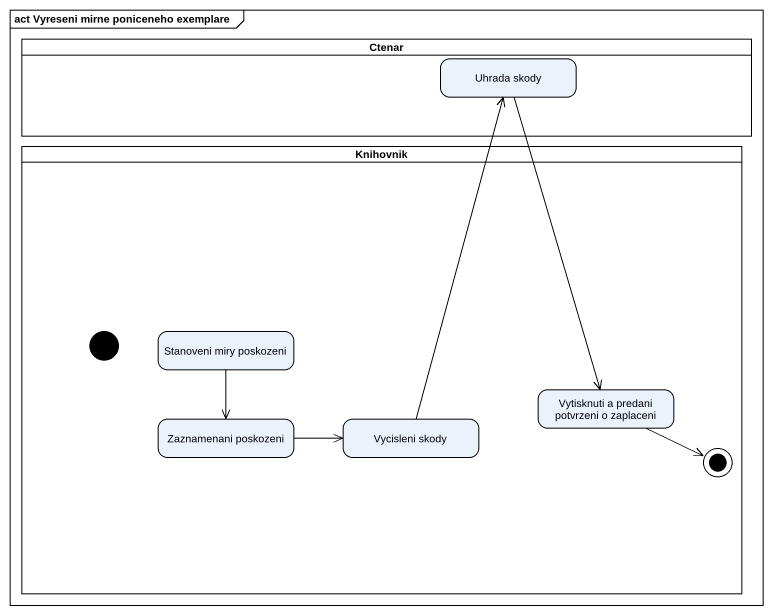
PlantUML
@startuml
mainframe act Vyreseni mirne poniceneho exemplare
hide empty description
state Ctenar <<partition>> {
  state "Uhrada skody" as Uhrada_skody
}
state Knihovnik <<partition>> {
  state initial1 <<start>>
  state "Stanoveni miry poskozeni" as Stanoveni_miry_poskozeni
  state "Vytisknuti a predani potvrzeni o zaplaceni" as Vytisknuti_a_predani
  state "Zaznamenani poskozeni" as Zaznamenani_poskozeni
  state "Vycisleni skody" as Vycisleni_skody
  Vytisknuti_a_predani -right-> [*]
}
Uhrada_skody --> Vytisknuti_a_predani
Stanoveni_miry_poskozeni --> Zaznamenani_poskozeni
Zaznamenani_poskozeni -right-> Vycisleni_skody
Vycisleni_skody -up-> Uhrada_skody
@enduml
